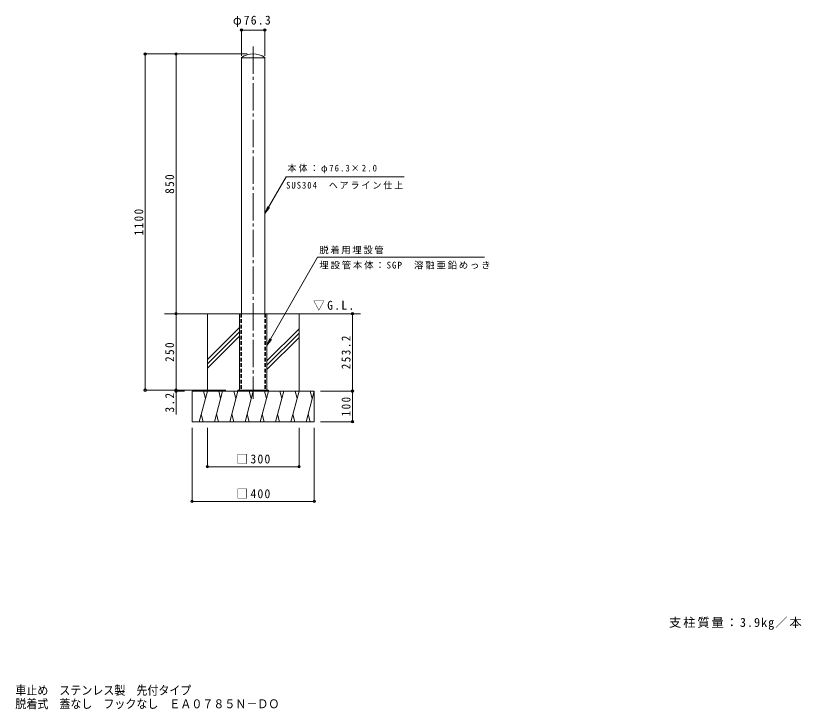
# Model space of a CAD drawing. Units: millimetres at full size, sheet at 1:10. Extents: x -777 to 1794, y -1371 to 899.
import ezdxf
from ezdxf.enums import TextEntityAlignment as Align

# ---------------------------------------------------------------- set-up
doc = ezdxf.new("R2010")
doc.units = ezdxf.units.MM
doc.header["$LTSCALE"] = 10
doc.header["$PDMODE"] = 32
doc.header["$PDSIZE"] = 8
doc.linetypes.add('CHAIN2', pattern=[12, 9, -1, 1, -1])
doc.linetypes.add('DASHED1', pattern=[1.8, 1.2, -0.6])
for name, color, linetype, lineweight in [('C-0', 7, 'CHAIN2', 9), ('C-1', 2, 'Continuous', 9), ('C-2', 3, 'Continuous', 9), ('C-4', 7, 'Continuous', 9), ('C-5', 7, 'Continuous', 9), ('C-6', 6, 'Continuous', 5)]:
    doc.layers.add(name, color=color, linetype=linetype, lineweight=lineweight)
doc.layers.add('F-5_F-5ﾚｲﾔ', color=2, linetype='Continuous')
doc.styles.add('ＭＳ ゴシック', font='')
doc.styles.get('ＭＳ ゴシック').set_extended_font_data('MS Gothic')

msp = doc.modelspace()

# ---------------------------------------------------------------- linework, layer by layer
at = {"layer": 'C-0'}
msp.add_line((0, 798.48), (0, -354.72), dxfattribs=at)
at = {"layer": 'C-1'}
for p, q in [((-44.56, -76.52), (44.56, -76.52)), ((-44.56, -76.52), (-44.56, -326.52)), ((44.56, -76.52), (44.56, -326.52)), ((-12, -326.52), (-12, -329.72)), ((12, -326.52), (12, -329.72)), ((50, -326.52), (50, -329.72))]:
    msp.add_line(p, q, dxfattribs=at)
at = {"layer": 'C-1', "linetype": 'DASHED1'}
for p, q in [((-40.55, -76.52), (-40.55, -326.52)), ((40.55, -76.52), (40.55, -326.52))]:
    msp.add_line(p, q, dxfattribs=at)
at = {"layer": 'C-1'}
msp.add_lwpolyline([(50, -326.52), (-50, -326.52), (-50, -329.72)], dxfattribs=at)
at = {"layer": 'C-2'}
for p, q in [((-38.15, 761.82), (-38.15, -76.52)), ((38.15, 760.48), (-38.15, 760.48)), ((38.15, 761.82), (38.15, -76.52))]:
    msp.add_line(p, q, dxfattribs=at)
at = {"layer": 'C-2', "linetype": 'DASHED1'}
for p, q in [((-38.15, -76.52), (-38.15, -326.52)), ((38.15, -76.52), (38.15, -326.52))]:
    msp.add_line(p, q, dxfattribs=at)
at = {"layer": 'C-2'}
msp.add_arc((0, 705.23), 68.24, 56.01092, 123.98908, dxfattribs=at)
at = {"layer": 'C-4'}
for p, q in [((-38.15, 854.74), (-38.15, 767.22)), ((-38.15, 851.74), (38.15, 851.74)), ((38.15, 854.74), (38.15, 767.22)), ((-356.62, 773.48), (-20, 773.48)), ((-353.62, 773.48), (-353.62, -326.52)), ((-252.43, 773.48), (-252.43, -76.52)), ((-252.43, -76.52), (-252.43, -406.62)), ((324.92, -76.52), (324.92, -329.72)), ((-356.62, -326.52), (-90, -326.52)), ((-255.43, -329.72), (-224.54, -329.72)), ((327.92, -329.72), (220, -329.72)), ((324.92, -329.72), (324.92, -429.72)), ((327.92, -429.72), (220, -429.72)), ((-200, -693.62), (-200, -449.72)), ((-150, -580.03), (-150, -449.72)), ((150, -580.03), (150, -449.72)), ((200, -693.62), (200, -449.72)), ((-150, -577.03), (150, -577.03)), ((-200, -690.62), (200, -690.62))]:
    msp.add_line(p, q, dxfattribs=at)
for p in [(-38.15, 851.74), (38.15, 851.74), (-353.62, 773.48), (-252.43, 773.48), (-252.43, -76.52), (324.92, -76.52), (-353.62, -326.52), (-252.43, -326.52), (-252.43, -329.72), (324.92, -329.72), (324.92, -429.72), (-150, -577.03), (150, -577.03), (-200, -690.62), (200, -690.62)]:
    msp.add_point(p, dxfattribs=at)
at = {"layer": 'C-5'}
for p, q in [((107.67, 371.88), (493.83, 371.88)), ((38.21, 251.57), (53.43, 271.4)), ((44.56, -180.67), (210.86, 108.95)), ((757.64, 108.95), (210.86, 108.95)), ((44.56, -180.67), (54.07, -157.55)), ((44.56, -180.67), (59.73, -160.8))]:
    msp.add_line(p, q, dxfattribs=at)
msp.add_lwpolyline([(107.67, 371.88), (38.21, 251.57), (47.78, 274.67)], dxfattribs=at)
at = {"layer": 'C-6'}
for p, q in [((-44.56, -76.52), (-289.83, -76.52)), ((-150, -329.72), (-150, -76.52)), ((44.56, -76.52), (351.02, -76.52)), ((150, -329.72), (150, -76.52)), ((-44.56, -121.28), (-150, -226.72)), ((150, -125.6), (44.56, -231.03)), ((-44.56, -135.42), (-150, -240.86)), ((-44.56, -149.56), (-150, -255)), ((150, -139.74), (44.56, -245.17)), ((150, -153.88), (44.56, -259.32)), ((-200, -329.72), (200, -329.72)), ((-200, -429.72), (-200, -329.72)), ((-150, -329.72), (-176.79, -429.72)), ((-163.05, -329.72), (-156.52, -354.07)), ((-100, -329.72), (-126.79, -429.72)), ((-113.05, -329.72), (-106.52, -354.07)), ((-50, -329.72), (-76.79, -429.72)), ((-63.05, -329.72), (-56.52, -354.07)), ((0, -329.72), (-26.79, -429.72)), ((-13.05, -329.72), (-6.52, -354.07)), ((50, -329.72), (23.21, -429.72)), ((36.95, -329.72), (43.48, -354.07)), ((100, -329.72), (73.21, -429.72)), ((86.95, -329.72), (93.48, -354.07)), ((150, -329.72), (123.21, -429.72)), ((136.95, -329.72), (143.48, -354.07)), ((200, -329.72), (173.21, -429.72)), ((186.95, -329.72), (193.48, -354.07)), ((200, -429.72), (200, -329.72)), ((-163.75, -429.72), (-170.27, -405.37)), ((-113.75, -429.72), (-120.27, -405.37)), ((-63.75, -429.72), (-70.27, -405.37)), ((-13.75, -429.72), (-20.27, -405.37)), ((36.25, -429.72), (29.73, -405.37)), ((86.25, -429.72), (79.73, -405.37)), ((136.25, -429.72), (129.73, -405.37)), ((186.25, -429.72), (179.73, -405.37)), ((-200, -429.72), (200, -429.72))]:
    msp.add_line(p, q, dxfattribs=at)

# ---------------------------------------------------------------- texts
at = {"layer": 'C-4', "color": 2, "char_height": 29.33, "attachment_point": 7, "style": 'ＭＳ ゴシック'}
for s, insert in [('\\T1.22;\\W0.95;φ76.3', (-66.25, 861.74)), ('\\T1.21;\\W0.95;□300', (-55, -567.03)), ('\\T1.21;\\W0.95;□400', (-55, -680.62))]:
    msp.add_mtext(s, dxfattribs=dict(at, insert=insert))
at = {"layer": 'C-4', "color": 2, "char_height": 29.33, "attachment_point": 7, "rotation": 90, "style": 'ＭＳ ゴシック'}
for s, insert in [('\\T1.27;\\W0.9;850', (-258.43, 315.98)), ('\\T1.28;\\W0.9;1100', (-359.62, 179.73)), ('\\T1.28;\\W0.9;253.2', (318.92, -258.12)), ('\\T1.27;\\W0.9;250', (-258.43, -234.02)), ('\\T1.27;\\W0.9;3.2', (-258.43, -399.18)), ('\\T1.27;\\W0.9;100', (318.92, -412.22))]:
    msp.add_mtext(s, dxfattribs=dict(at, insert=insert))
at = {"layer": 'C-5', "char_height": 21.99, "attachment_point": 7, "style": 'ＭＳ ゴシック'}
for s, insert in [('\\T1.25;\\W0.95;本体：φ76.3×2.0', (112.16, 383.1)), ('\\T1.22;\\W0.95;SUS304\u3000ヘアライン仕上', (107.67, 330.58)), ('\\T1.17;脱着用埋設管', (216.57, 118.35)), ('\\T1.19;埋設管本体：SGP\u3000溶融亜鉛めっき', (216.57, 69.05))]:
    msp.add_mtext(s, dxfattribs=dict(at, insert=insert))
at = {"layer": 'C-5', "color": 2, "char_height": 29.33, "attachment_point": 7, "style": 'ＭＳ ゴシック'}
for s, insert in [('\\T1.22;\\W0.95;▽G.L.', (195.87, -66.15)), ('\\T1.16;支柱質量：3.9kg／本', (1360.99, -1110.77))]:
    msp.add_mtext(s, dxfattribs=dict(at, insert=insert))
at = {"layer": 'F-5_F-5ﾚｲﾔ', "style": 'ＭＳ ゴシック', "width": 0.9}
for s, p in [('車止め\u3000ステンレス製\u3000先付タイプ', (-778.5, -1332)), ('脱着式\u3000蓋なし\u3000フックなし\u3000ＥＡ０７８５Ｎ－ＤＯ', (-778.5, -1376.28))]:
    msp.add_text(s, height=29.33, dxfattribs=at).set_placement(p, align=Align.BOTTOM_LEFT)

doc.saveas('drawing.dxf')
